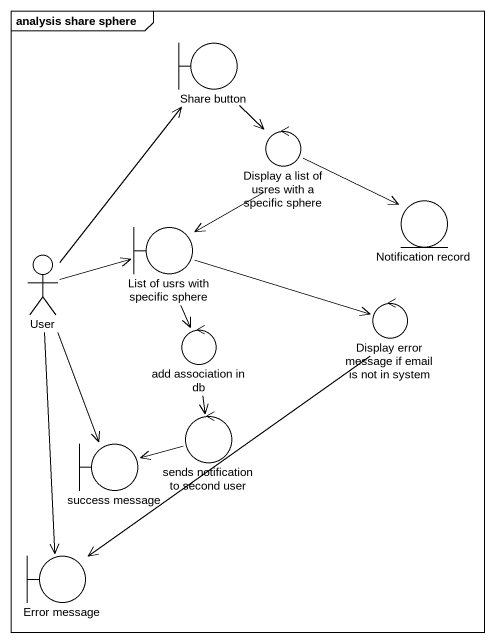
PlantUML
@startuml
mainframe analysis share sphere
boundary "Share button" as Share_button
control "Display a list of usres with a specific sphere" as Display_a_list_of_usres
entity "Notification record" as Notification_record
actor User
boundary "List of usrs with specific sphere" as List_of_usrs_with_specific
control "Display error message if email is not in system" as Display_error_message_if
control "add association in db" as add_association_in_db
boundary "success message" as success_message
control "sends notification to second user" as sends_notification_to
boundary "Error message" as Error_message
Share_button --> Display_a_list_of_usres
Display_a_list_of_usres -right-> Notification_record
Display_a_list_of_usres --> List_of_usrs_with_specific
User -up-> Share_button
User -right-> List_of_usrs_with_specific
User --> success_message
User --> Error_message
List_of_usrs_with_specific -right-> Display_error_message_if
List_of_usrs_with_specific --> add_association_in_db
Display_error_message_if --> Error_message
add_association_in_db --> sends_notification_to
sends_notification_to -left-> success_message
@enduml
